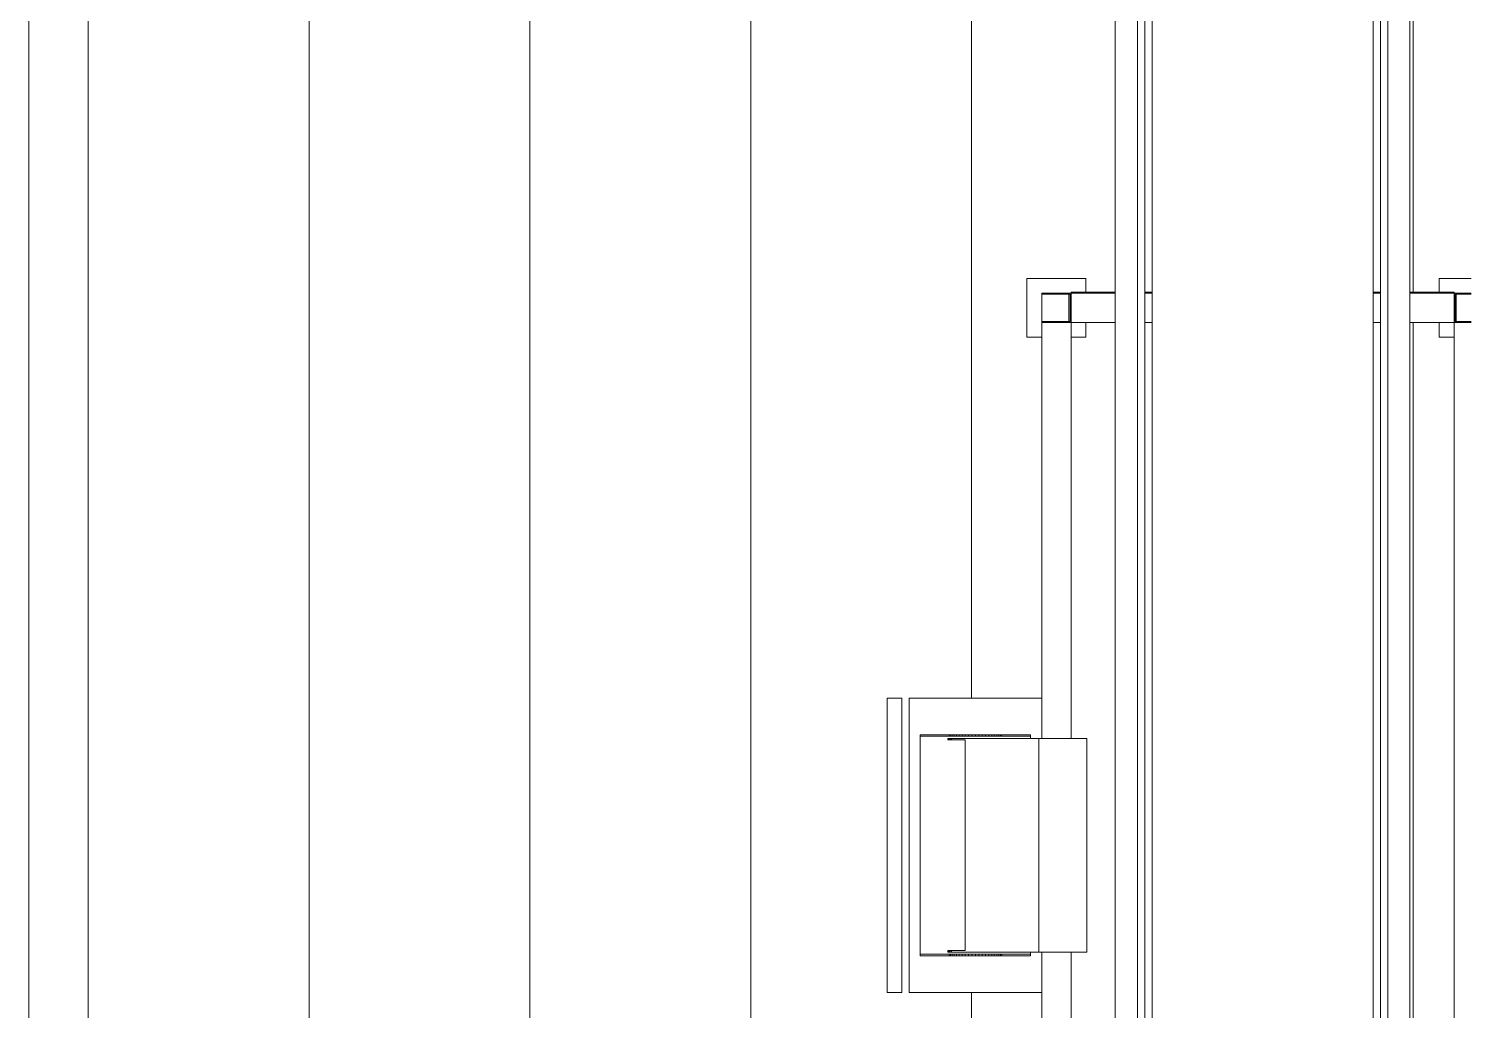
# Model space of a CAD drawing. Header units: centimetres. Extents: x -13617 to -9515, y -261 to 6553.
# Drawn here: x -11171.5 to -10975.5, y 2988.8 to 3122.1 of the extents above; entities that cross this region are included whole.
import ezdxf

# ---------------------------------------------------------------- set-up
doc = ezdxf.new("R2010")
doc.units = ezdxf.units.CM
doc.linetypes.add('Hidden', pattern=[0.714375, 0.47625, -0.238125])
for name, color, linetype, lineweight in [('A-CLNG-PATT', 7, 'Continuous', 9), ('A-DETL-HDLN', 7, 'Hidden', 9), ('I-WALL', 7, 'Continuous', 9)]:
    doc.layers.add(name, color=color, linetype=linetype, lineweight=lineweight)
doc.layers.add('G-IMPT', color=7, linetype='Continuous', lineweight=9, true_color=0x4c2600)

# ---------------------------------------------------------------- blocks, each defined once
blk = doc.blocks.new('PQ_RVR_ARQ-01_ZZ_ZZ_MO_T_A_rvt-1-Planta patio maniobras')
at = {"layer": 'A-CLNG-PATT', "lineweight": 18, "true_color": 0xd4d4d4}
h = blk.add_hatch(dxfattribs=at)
h.set_pattern_fill('FP_3', color=254, style=0, pattern_type=2)
h.set_pattern_definition([(90, (-11553.432, 3523.523), (-30, 2e-15), [])])
h.paths.add_polyline_path([(-11171.49, 2368.52), (-11022.9, 2369.06), (-11022.9, 2618.22), (-11028.91, 2618.22), (-11028.91, 2620.14), (-11044.09, 2620.14), (-11044.09, 2679.44), (-11044.21, 2679.44), (-11044.21, 2674.44), (-11044.41, 2674.44), (-11044.41, 2674.24), (-11048.02, 2674.24), (-11048.02, 2674.44), (-11048.22, 2674.44), (-11048.26, 2677.44), (-11054.22, 2677.44), (-11054.22, 2685.44), (-11048.22, 2685.44), (-11048.22, 2843.52), (-11054.22, 2843.52), (-11054.22, 2851.52), (-11048.22, 2851.52), (-11048.22, 2851.86), (-11166.49, 2851.86), (-11166.49, 2854.4), (-11158.11, 2854.4), (-11158.11, 2879.32), (-11166.49, 2879.32), (-11166.49, 2881.86), (-10975.53, 2881.86), (-10975.53, 2934.13), (-10979.86, 2934.13), (-10979.86, 2935.99), (-10983.86, 2935.99), (-10983.86, 2883.61), (-10987.86, 2883.61), (-10987.86, 2935.99), (-10988.86, 2935.99), (-10988.86, 2883.01), (-11018.88, 2883.07), (-11018.88, 2935.99), (-11019.88, 2935.99), (-11019.88, 2883.61), (-11023.88, 2883.61), (-11023.88, 2935.99), (-11027.88, 2935.99), (-11027.88, 2934.13), (-11035.89, 2934.13), (-11035.89, 2942.13), (-11033.88, 2942.13), (-11033.88, 2991.16), (-11051.89, 2991.16), (-11051.89, 3031.17), (-11033.88, 3031.17), (-11033.88, 3080.2), (-11035.89, 3080.2), (-11035.89, 3088.2), (-11027.88, 3088.2), (-11027.88, 3086.34), (-11023.88, 3086.34), (-11023.88, 3138.72), (-11019.88, 3138.72), (-11019.88, 3086.34), (-11018.88, 3086.34), (-11018.88, 3139.32), (-10988.86, 3139.26), (-10988.86, 3086.34), (-10987.86, 3086.34), (-10987.86, 3138.72), (-10983.86, 3138.72), (-10983.86, 3086.34), (-10979.86, 3086.34), (-10979.86, 3088.2), (-10975.53, 3088.2), (-10975.53, 3728.02), (-10979.33, 3728.02), (-10979.33, 3805.3), (-10975.53, 3805.3), (-10975.53, 4597.73), (-10976.98, 4599.85), (-10978.69, 4604.35), (-10979.28, 4609.14), (-10978.69, 4613.93), (-10976.98, 4618.43), (-10975.53, 4620.55), (-10975.53, 4830.32), (-11171.49, 4829.58), (-11171.49, 2565.92), (-11037.55, 2565.92), (-11037.55, 2515.9), (-11171.49, 2515.9), (-11171.49, 2399.56)])
h.paths.add_polyline_path([(-11018.9, 2369.07), (-11017.9, 2369.08), (-11017.9, 2620.14), (-11018.9, 2620.14), (-11018.9, 2423.81)])
h.paths.add_polyline_path([(-10987.89, 2369.19), (-10986.89, 2369.19), (-10986.89, 2620.14), (-10987.89, 2620.14), (-10987.89, 2423.81)])
h.paths.add_polyline_path([(-10982.89, 2369.21), (-10975.53, 2369.23), (-10975.53, 2620.14), (-10976.88, 2620.14), (-10976.88, 2618.22), (-10982.89, 2618.22), (-10982.89, 2423.81)])
h.paths.add_polyline_path([(-11044.21, 2683.44), (-11044.09, 2683.44), (-11044.09, 2845.52), (-11044.21, 2845.52), (-11044.21, 2699.86)])
h.paths.add_polyline_path([(-11044.21, 2849.52), (-11044.09, 2849.52), (-11044.09, 2851.86), (-11044.21, 2851.86)])
h.paths.add_polyline_path([(-11132.71, 2854.4), (-11112.39, 2854.4), (-11112.39, 2879.32), (-11132.71, 2879.32)])
h.paths.add_polyline_path([(-11135.25, 2854.4), (-11135.25, 2879.32), (-11155.57, 2879.32), (-11155.57, 2854.4)])
h.paths.add_polyline_path([(-11044.09, 2854.4), (-11044.09, 2861.45), (-11043.81, 2861.87), (-11043.81, 2879.32), (-11064.13, 2879.32), (-11064.13, 2854.4), (-11048.22, 2854.4), (-11048.2, 2854.52), (-11048.02, 2854.52), (-11048.02, 2854.72), (-11044.41, 2854.72), (-11044.41, 2854.52), (-11044.21, 2854.52), (-11044.21, 2854.4)])
h.paths.add_polyline_path([(-11109.85, 2854.4), (-11089.53, 2854.4), (-11089.53, 2879.32), (-11109.85, 2879.32), (-11109.85, 2854.52)])
h.paths.add_polyline_path([(-11066.67, 2854.4), (-11066.67, 2879.32), (-11086.99, 2879.32), (-11086.99, 2854.4)])
h.paths.add_polyline_path([(-11041.27, 2865.75), (-11032.38, 2879.32), (-11041.27, 2879.32), (-11041.27, 2866.69)])
h.paths.add_polyline_path([(-10988.86, 2940.13), (-10987.86, 2940.13), (-10987.86, 3082.2), (-10988.86, 3082.2), (-10988.86, 2950.1)])
h.paths.add_polyline_path([(-10979.86, 2940.13), (-10979.86, 2942.13), (-10977.86, 2942.13), (-10977.86, 3080.2), (-10979.86, 3080.2), (-10979.86, 3082.2), (-10983.86, 3082.2), (-10983.86, 2940.13)])
h.paths.add_polyline_path([(-11019.88, 2940.13), (-11018.88, 2940.13), (-11018.88, 3082.2), (-11019.88, 3082.2), (-11019.88, 2950.1)])
h.paths.add_polyline_path([(-11023.88, 2940.13), (-11023.88, 3082.2), (-11027.88, 3082.12), (-11027.88, 3080.2), (-11029.88, 3080.2), (-11029.88, 3025.67), (-11027.76, 3025.67), (-11027.76, 2996.66), (-11029.88, 2996.66), (-11029.81, 2942.13), (-11027.88, 2942.13), (-11027.88, 2940.13)])
h.paths.add_polyline_path([(-11054.89, 2991.16), (-11054.89, 3031.17), (-11052.89, 3031.17), (-11052.89, 2991.16)])
h.paths.add_polyline_path([(-11074.22, 3129.45), (-11078.9, 3130.6), (-11083.17, 3132.84), (-11086.78, 3136.04), (-11089.52, 3140.01), (-11091.23, 3144.51), (-11091.81, 3149.3), (-11091.23, 3154.09), (-11089.52, 3158.59), (-11086.78, 3162.56), (-11083.17, 3165.76), (-11078.9, 3168), (-11074.22, 3169.15), (-11069.4, 3169.15), (-11064.72, 3168), (-11060.45, 3165.76), (-11056.84, 3162.56), (-11054.1, 3158.59), (-11052.39, 3154.09), (-11051.81, 3149.3), (-11052.39, 3144.51), (-11054.1, 3140.01), (-11056.84, 3136.04), (-11060.45, 3132.84), (-11064.72, 3130.6), (-11069.4, 3129.45), (-11073.35, 3129.45)])
h.paths.add_polyline_path([(-10989.99, 3141.05), (-11020, 3141.12), (-11020, 3151.33), (-11021, 3151.33), (-11021, 3146.5), (-11022, 3146.5), (-11022, 3146.68), (-11024.8, 3146.68), (-11024.8, 3146.86), (-11025, 3146.86), (-11025, 3149.55), (-11031.01, 3149.55), (-11031.01, 3156.7), (-11025, 3156.7), (-11025, 3410.27), (-11031.01, 3410.27), (-11031.01, 3417.42), (-11025, 3417.42), (-11025, 3617.66), (-11031.01, 3617.66), (-11031.01, 3624.81), (-11025, 3624.81), (-11025, 3825.05), (-11031.01, 3825.05), (-11031.01, 3832.2), (-11025, 3832.2), (-11025, 3834.89), (-11024.8, 3834.89), (-11024.8, 3835.07), (-11022, 3835.07), (-11022, 3835.96), (-11021, 3835.96), (-11020.95, 3830.42), (-11020, 3830.42), (-11020, 3840.73), (-10989.99, 3840.67), (-10989.88, 3837.69), (-10989.29, 3837.8), (-10988.14, 3837.7), (-10987.07, 3837.22), (-10986.23, 3836.43), (-10985.75, 3835.45), (-10985.67, 3835.07), (-10985.19, 3835.07), (-10985.19, 3834.89), (-10984.99, 3834.89), (-10984.88, 3832.2), (-10978.98, 3832.2), (-10978.98, 3825.05), (-10984.99, 3825.05), (-10984.88, 3624.81), (-10978.98, 3624.81), (-10978.98, 3617.66), (-10984.99, 3617.66), (-10984.99, 3417.42), (-10978.98, 3417.42), (-10978.98, 3410.27), (-10984.99, 3410.27), (-10984.99, 3156.7), (-10978.98, 3156.7), (-10978.98, 3149.55), (-10984.99, 3149.55), (-10984.99, 3146.86), (-10985.19, 3146.86), (-10985.19, 3146.68), (-10987.99, 3146.68), (-10987.99, 3146.5), (-10988.99, 3146.53), (-10988.99, 3151.33), (-10989.99, 3151.33), (-10989.99, 3141.12)])
h.paths.add_polyline_path([(-10988.99, 3154.91), (-10988.99, 3250.35), (-10989.39, 3249.72), (-10989.99, 3248.46), (-10989.99, 3154.91)])
h.paths.add_polyline_path([(-11021, 3154.91), (-11020, 3154.91), (-11020, 3412.19), (-11021, 3412.19), (-11021, 3166.98)])
h.paths.add_polyline_path([(-10989.99, 3258.25), (-10988.99, 3258.75), (-10988.99, 3412.19), (-10989.99, 3412.19), (-10989.99, 3258.25)])
h.paths.add_polyline_path([(-11020, 3415.5), (-11020, 3619.58), (-11021, 3619.58), (-11020.95, 3415.5)])
h.paths.add_polyline_path([(-10988.99, 3415.5), (-10989.02, 3521.21), (-10989.39, 3520.64), (-10989.99, 3519.38), (-10989.99, 3415.5)])
h.paths.add_polyline_path([(-10989.99, 3529.17), (-10988.99, 3529.67), (-10988.99, 3619.58), (-10989.99, 3619.58), (-10989.99, 3529.17)])
h.paths.add_polyline_path([(-11021, 3622.89), (-11020, 3622.89), (-11020, 3816.72), (-11021, 3815.93), (-11021, 3623.02)])
h.paths.add_polyline_path([(-10989.99, 3622.89), (-10988.99, 3622.89), (-10988.99, 3826.84), (-10989.99, 3826.84), (-10989.99, 3623.02)])
h.paths.add_polyline_path([(-11069.83, 3781.95), (-11074.65, 3781.95), (-11079.34, 3783.11), (-11083.6, 3785.35), (-11087.21, 3788.54), (-11089.95, 3792.51), (-11091.66, 3797.02), (-11092.24, 3801.81), (-11091.66, 3806.59), (-11089.95, 3811.1), (-11087.21, 3815.07), (-11083.6, 3818.27), (-11079.34, 3820.51), (-11074.65, 3821.66), (-11069.83, 3821.66), (-11065.15, 3820.51), (-11060.88, 3818.27), (-11057.27, 3815.07), (-11054.53, 3811.1), (-11052.82, 3806.59), (-11052.24, 3801.81), (-11052.82, 3797.02), (-11054.53, 3792.51), (-11057.27, 3788.54), (-11060.88, 3785.35), (-11065.15, 3783.11), (-11066.37, 3782.81)])
h.paths.add_polyline_path([(-11021, 3816.89), (-11020, 3817.69), (-11020, 3826.84), (-11021, 3826.84), (-11021, 3817.62)])
h.paths.add_polyline_path([(-10988.99, 3830.42), (-10988.99, 3832.37), (-10989.99, 3832.31), (-10989.99, 3830.42)])
at = {"layer": 'I-WALL', "color": 253, "true_color": 0xaaaaaa}
blk.add_line((-11171.49, 4856.74), (-11171.49, 2584.66), dxfattribs=at)
blk = doc.blocks.new('EQ-01-009 - EQ-01-009_dwg_Agrupar_339-1518693-Planta patio maniobras')
at = {"layer": 'A-DETL-HDLN'}
for p, q in [((19, 197.1), (19, 205.1)), ((19, 205.1), (27, 205.1)), ((27, 205.1), (27, 203.24)), ((75, 203.24), (75, 205.1)), ((75, 205.1), (79.33, 205.1)), ((25, 203.1), (21, 203.1)), ((21, 203.1), (21, 199.1)), ((21.01, 199.25), (21.01, 202.95)), ((21.01, 202.95), (24.71, 202.95)), ((24.85, 202.95), (24.71, 202.95)), ((24.71, 202.95), (24.71, 199.25)), ((24.85, 199.25), (24.85, 202.95)), ((24.85, 199.25), (24.85, 202.95)), ((25, 203.1), (25, 203.24)), ((25, 203.1), (25, 203.24)), ((31, 203.24), (25, 203.24)), ((25, 203.1), (31, 203.1)), ((25, 203.1), (25, 199.1)), ((36, 203.24), (35, 203.24)), ((35, 203.1), (36, 203.1)), ((67, 203.24), (66, 203.24)), ((66, 203.1), (67, 203.1)), ((77, 203.24), (71, 203.24)), ((71, 203.1), (77, 203.1)), ((77, 203.1), (77, 203.24)), ((77, 203.1), (77, 203.24)), ((79.33, 203.1), (77, 203.1)), ((77, 203.1), (77, 199.1)), ((77.15, 202.95), (77.15, 199.25)), ((77.15, 202.95), (77.29, 202.95)), ((77.15, 202.95), (77.15, 199.25)), ((77.29, 202.95), (79.33, 202.95)), ((77.29, 202.95), (77.29, 199.25)), ((21, 199.1), (21, 148.1)), ((25, 199.1), (21, 199.1)), ((21.01, 199.25), (24.71, 199.25)), ((24.85, 199.25), (24.71, 199.25)), ((25, 199.1), (25, 142.6)), ((31, 199.1), (25, 199.1)), ((27, 199.1), (27, 197.1)), ((36, 199.1), (35, 199.1)), ((67, 199.1), (66, 199.1)), ((77, 199.1), (71, 199.1)), ((75, 197.1), (75, 199.1)), ((77, 57.1), (77, 199.1)), ((77, 199.1), (79.33, 199.1)), ((77.15, 199.25), (77.29, 199.25)), ((79.33, 199.25), (77.29, 199.25)), ((19, 197.1), (21, 197.1)), ((25, 197.1), (27, 197.1)), ((75, 197.1), (77, 197.1)), ((25, 113.6), (25, 57.1)), ((21, 108.1), (21, 57.1))]:
    blk.add_line(p, q, dxfattribs=at)
at = {"layer": 'G-IMPT', "color": 251, "true_color": 0x666666}
for p, q in [((19, 197.1), (19, 205.1)), ((19, 205.1), (27, 205.1)), ((27, 205.1), (19, 205.1)), ((19, 197.1), (19, 205.1)), ((19, 197.1), (19, 205.1)), ((27, 205.1), (27, 203.24)), ((27, 205.1), (27, 203.24)), ((75, 203.24), (75, 205.1)), ((75, 205.1), (79.33, 205.1)), ((75, 205.1), (79.33, 205.1)), ((79.33, 205.1), (75, 205.1)), ((75, 203.24), (75, 205.1)), ((75, 203.24), (75, 205.1)), ((25, 203.1), (21, 203.1)), ((21, 203.1), (21, 199.1)), ((21, 203.1), (21, 199.1)), ((21.01, 199.25), (21.01, 202.95)), ((21.01, 202.95), (24.71, 202.95)), ((21.01, 199.25), (21.01, 202.95)), ((24.71, 202.95), (21.01, 202.95)), ((24.85, 202.95), (24.71, 202.95)), ((24.71, 202.95), (24.71, 199.25)), ((24.85, 202.95), (24.71, 202.95)), ((24.71, 202.95), (24.71, 199.25)), ((24.85, 202.95), (24.71, 202.95)), ((24.85, 199.25), (24.85, 202.95)), ((24.85, 199.25), (24.85, 202.95)), ((24.85, 199.25), (24.85, 202.95)), ((24.85, 202.95), (24.85, 199.25)), ((25, 203.1), (25, 203.24)), ((25, 203.1), (25, 203.24)), ((31, 203.24), (25, 203.24)), ((31, 203.24), (25, 203.24)), ((25, 203.1), (25, 203.24)), ((25, 203.1), (31, 203.1)), ((25, 203.1), (25, 199.1)), ((36, 203.24), (35, 203.24)), ((35, 203.24), (36, 203.24)), ((36, 203.24), (35, 203.24)), ((35, 203.1), (36, 203.1)), ((35, 203.1), (36, 203.1)), ((35, 203.1), (36, 203.1)), ((67, 203.24), (66, 203.24)), ((66, 203.24), (67, 203.24)), ((67, 203.24), (66, 203.24)), ((66, 203.1), (67, 203.1)), ((66, 203.1), (67, 203.1)), ((66, 203.1), (67, 203.1)), ((77, 203.24), (71, 203.24)), ((71, 203.1), (77, 203.1)), ((77, 203.1), (77, 203.24)), ((77, 203.1), (77, 203.24)), ((77, 203.24), (77, 203.1)), ((77, 203.24), (77, 203.1)), ((79.33, 203.1), (77, 203.1)), ((77, 203.1), (77, 199.1)), ((77.15, 202.95), (77.15, 199.25)), ((77.15, 202.95), (77.29, 202.95)), ((77.15, 202.95), (77.15, 199.25)), ((77.15, 202.95), (77.15, 199.25)), ((77.29, 202.95), (77.15, 202.95)), ((77.29, 202.95), (79.33, 202.95)), ((77.29, 202.95), (77.29, 199.25)), ((77.29, 202.95), (79.33, 202.95)), ((21, 199.1), (21, 148.1)), ((25, 199.1), (21, 199.1)), ((21, 199.1), (21, 148.1)), ((21, 148.1), (21, 199.1)), ((21.01, 199.25), (24.71, 199.25)), ((21.01, 199.25), (24.71, 199.25)), ((24.85, 199.25), (24.71, 199.25)), ((25, 199.1), (25, 142.6)), ((31, 199.1), (25, 199.1)), ((25, 142.6), (25, 199.1)), ((25, 199.1), (25, 142.6)), ((27, 199.1), (27, 197.1)), ((27, 199.1), (27, 197.1)), ((36, 199.1), (35, 199.1)), ((36, 199.1), (35, 199.1)), ((36, 199.1), (35, 199.1)), ((67, 199.1), (66, 199.1)), ((67, 199.1), (66, 199.1)), ((67, 199.1), (66, 199.1)), ((77, 199.1), (71, 199.1)), ((75, 197.1), (75, 199.1)), ((75, 197.1), (75, 199.1)), ((75, 197.1), (75, 199.1)), ((77, 57.1), (77, 199.1)), ((77, 199.1), (79.33, 199.1)), ((77, 199.1), (77, 57.1)), ((77, 199.1), (77, 57.1)), ((77.15, 199.25), (77.29, 199.25)), ((77.29, 199.25), (77.15, 199.25)), ((79.33, 199.25), (77.29, 199.25)), ((79.33, 199.25), (77.29, 199.25)), ((19, 197.1), (21, 197.1)), ((25, 197.1), (27, 197.1)), ((25, 197.1), (27, 197.1)), ((75, 197.1), (77, 197.1)), ((25, 113.6), (25, 57.1)), ((25, 57.1), (25, 113.6)), ((25, 113.6), (25, 57.1)), ((21, 108.1), (21, 57.1)), ((21, 108.1), (21, 57.1)), ((21, 57.1), (21, 108.1))]:
    blk.add_line(p, q, dxfattribs=at)
at = {"layer": 'G-IMPT', "color": 251, "true_color": 0x666666, "flags": 128}
for points in [[(19, 205.1), (27, 205.1), (27, 203.24)], [(21, 203.1), (25, 203.1), (31, 203.1)], [(24.71, 199.25), (24.85, 199.25), (24.85, 202.95)], [(24.71, 199.25), (24.85, 199.25), (24.85, 202.95)], [(25, 203.1), (25, 203.24), (31, 203.24)], [(31, 199.1), (25, 199.1), (25, 203.1), (31, 203.1)], [(71, 203.1), (77, 203.1), (77, 199.1), (77, 203.1), (79.33, 203.1)], [(71, 203.1), (77, 203.1), (79.33, 203.1)], [(77.15, 199.25), (77.15, 202.95), (77.29, 202.95)], [(77.29, 199.25), (77.15, 199.25), (77.15, 202.95), (77.15, 199.25)], [(79.33, 202.95), (77.29, 202.95), (77.29, 199.25)], [(79.33, 199.25), (77.29, 199.25), (77.29, 202.95)], [(31, 199.1), (25, 199.1), (21, 199.1)], [(27, 199.1), (27, 197.1), (25, 197.1)], [(79.33, 199.1), (77, 199.1), (71, 199.1)], [(79.33, 199.1), (77, 199.1), (71, 199.1)]]:
    blk.add_lwpolyline(points, dxfattribs=at)
for points in [[(25, 203.1), (21, 203.1), (21, 199.1), (25, 199.1)], [(24.71, 202.95), (24.71, 199.25), (21.01, 199.25), (21.01, 202.95)], [(71, 203.24), (77, 203.24)], [(21, 197.1), (19, 197.1)], [(77, 197.1), (75, 197.1)]]:
    blk.add_lwpolyline(points, close=True, dxfattribs=at)
blk = doc.blocks.new('EQ-01-009 - EQ-01-009_dwg_Agrupar_340-1518694-Planta patio maniobras')
at = {"layer": 'A-DETL-HDLN'}
for p, q in [((31, 255.6), (31, 0.6)), ((71, 255.6), (71, 0.6))]:
    blk.add_line(p, q, dxfattribs=at)
at = {"layer": 'G-IMPT', "color": 253, "true_color": 0x999999}
for p, q in [((31, 255.6), (31, 0.6)), ((31, 255.6), (31, 0.6)), ((71, 255.6), (71, 0.6)), ((71, 255.6), (71, 0.6))]:
    blk.add_line(p, q, dxfattribs=at)
at = {"layer": 'G-IMPT', "color": 253, "true_color": 0x999999, "flags": 128}
for points in [[(35, 255.6), (31, 255.6), (31, 0.6), (35, 0.6), (35, 6.1)], [(67, 250.1), (67, 255.6), (71, 255.6), (71, 0.6), (67, 0.6)]]:
    blk.add_lwpolyline(points, dxfattribs=at)
blk = doc.blocks.new('EQ-01-009 - EQ-01-009_dwg_Agrupar_343-1518695-Planta patio maniobras')
at = {"layer": 'A-DETL-HDLN'}
for p, q in [((34, 6.1), (34, 250.1)), ((35, 6.1), (35, 250.1)), ((36, 6.1), (36, 250.1)), ((66, 250.1), (66, 6.1)), ((67, 250.1), (67, 6.1)), ((68, 250.1), (68, 6.1))]:
    blk.add_line(p, q, dxfattribs=at)
at = {"layer": 'G-IMPT', "color": 254, "true_color": 0xcccccc}
for p, q in [((34, 6.1), (34, 250.1)), ((35, 6.1), (35, 250.1)), ((36, 6.1), (36, 250.1)), ((66, 250.1), (66, 6.1)), ((67, 250.1), (67, 6.1)), ((68, 250.1), (68, 6.1))]:
    blk.add_line(p, q, dxfattribs=at)
at = {"layer": 'G-IMPT', "color": 251, "true_color": 0x666666}
for p, q in [((34, 250.1), (34, 6.1)), ((68, 6.1), (68, 250.1))]:
    blk.add_line(p, q, dxfattribs=at)
at = {"layer": 'G-IMPT', "color": 251, "true_color": 0x666666, "flags": 128}
for points in [[(66, 250.1), (66, 6.1), (36, 6.1), (36, 250.1), (36, 250.9), (66, 250.9), (66, 250.1), (66, 6.1), (66, 5.3)], [(36, 250.9), (36, 250.1), (36, 6.1), (36, 5.3)], [(35, 250.1), (35, 6.1), (34, 6.1)], [(68, 250.1), (67, 250.1), (67, 6.1)]]:
    blk.add_lwpolyline(points, dxfattribs=at)
for points in [[(35, 6.1), (34, 6.1), (34, 250.1), (35, 250.1)], [(67, 250.1), (67, 6.1), (68, 6.1), (68, 250.1)]]:
    blk.add_lwpolyline(points, close=True, dxfattribs=at)
blk = doc.blocks.new('EQ-01-009 - EQ-01-009_dwg_Agrupar_341-1518696-Planta patio maniobras')
at = {"layer": 'A-DETL-HDLN'}
for p, q in [((2, 148.1), (0, 148.1)), ((0, 148.1), (0, 108.1)), ((2, 148.1), (2, 108.1)), ((21, 148.1), (3, 148.1)), ((3, 108.1), (3, 148.1)), ((21, 148.1), (21, 142.6)), ((21, 113.6), (21, 108.1)), ((2, 108.1), (0, 108.1)), ((21, 108.1), (3, 108.1))]:
    blk.add_line(p, q, dxfattribs=at)
at = {"layer": 'G-IMPT', "color": 251, "true_color": 0x666666}
for p, q in [((2, 148.1), (0, 148.1)), ((0, 148.1), (0, 108.1)), ((2, 148.1), (0, 148.1)), ((0, 148.1), (0, 108.1)), ((2, 148.1), (2, 108.1)), ((21, 148.1), (3, 148.1)), ((3, 108.1), (3, 148.1)), ((3, 148.1), (3, 108.1)), ((21, 148.1), (21, 142.6)), ((21, 148.1), (21, 142.6)), ((21, 148.1), (21, 142.6)), ((21, 113.6), (21, 108.1)), ((21, 113.6), (21, 108.1)), ((2, 108.1), (0, 108.1)), ((2, 108.1), (0, 108.1)), ((21, 108.1), (3, 108.1))]:
    blk.add_line(p, q, dxfattribs=at)
at = {"layer": 'G-IMPT', "color": 251, "true_color": 0x666666, "flags": 128}
for points in [[(2, 108.1), (2, 148.1), (0, 148.1), (0, 108.1), (2, 108.1), (2, 148.1)], [(3, 148.1), (21, 148.1), (3, 148.1), (3, 108.1), (21, 108.1)], [(21, 113.6), (21, 108.1), (3, 108.1)]]:
    blk.add_lwpolyline(points, dxfattribs=at)
blk = doc.blocks.new('EQ-01-009 - EQ-01-009_dwg_Agrupar_344-1518697-Planta patio maniobras')
at = {"layer": 'A-DETL-HDLN'}
for p, q in [((4.5, 143.1), (4.5, 142.9)), ((4.5, 143.1), (8.43, 143.1)), ((8.43, 143.1), (8.6, 143.1)), ((8.83, 143.1), (8.43, 143.1)), ((8.43, 142.9), (8.43, 143.1)), ((8.6, 143.1), (8.83, 143.1)), ((8.6, 143.1), (8.6, 142.9)), ((8.83, 143.1), (9.11, 143.1)), ((8.83, 142.9), (8.83, 143.1)), ((9.11, 143.1), (9.43, 143.1)), ((9.11, 143.1), (9.11, 142.9)), ((9.43, 143.1), (9.79, 143.1)), ((9.43, 142.9), (9.43, 143.1)), ((10.19, 143.1), (9.79, 143.1)), ((9.79, 142.9), (9.79, 143.1)), ((10.19, 143.1), (10.62, 143.1)), ((10.19, 143.1), (10.19, 142.9)), ((11.07, 143.1), (10.62, 143.1)), ((10.62, 142.9), (10.62, 143.1)), ((11.07, 143.1), (11.53, 143.1)), ((11.07, 143.1), (11.07, 142.9)), ((12, 143.1), (11.53, 143.1)), ((11.53, 142.9), (11.53, 143.1)), ((12, 143.1), (12.47, 143.1)), ((12, 143.1), (12, 142.9)), ((12.47, 143.1), (12.93, 143.1)), ((12.47, 143.1), (12.47, 142.9)), ((12.93, 143.1), (13.38, 143.1)), ((12.93, 142.9), (12.93, 143.1)), ((13.38, 143.1), (13.81, 143.1)), ((13.38, 143.1), (13.38, 142.9)), ((13.81, 143.1), (14.21, 143.1)), ((13.81, 142.9), (13.81, 143.1)), ((14.21, 143.1), (14.57, 143.1)), ((14.21, 143.1), (14.21, 142.9)), ((14.57, 143.1), (14.89, 143.1)), ((14.57, 142.9), (14.57, 143.1)), ((14.89, 143.1), (15.17, 143.1)), ((14.89, 143.1), (14.89, 142.9)), ((15.17, 143.1), (15.4, 143.1)), ((15.57, 143.1), (15.17, 143.1)), ((15.17, 142.9), (15.17, 143.1)), ((15.57, 143.1), (15.4, 143.1)), ((15.4, 142.9), (15.4, 143.1)), ((15.57, 143.1), (19.5, 143.1)), ((15.57, 143.1), (15.57, 142.9)), ((19.5, 142.9), (19.5, 143.1)), ((4.5, 113.3), (4.5, 142.9)), ((8.43, 142.9), (4.5, 142.9)), ((8.43, 142.9), (8.6, 142.9)), ((8.43, 142.9), (8.83, 142.9)), ((8.83, 142.9), (8.6, 142.9)), ((8.83, 142.9), (9.11, 142.9)), ((9.43, 142.9), (9.11, 142.9)), ((9.43, 142.9), (9.79, 142.9)), ((9.79, 142.9), (10.19, 142.9)), ((10.19, 142.9), (10.62, 142.9)), ((10.62, 142.9), (11.07, 142.9)), ((11.07, 142.9), (11.53, 142.9)), ((11.53, 142.9), (12, 142.9)), ((12, 142.9), (12.47, 142.9)), ((12.93, 142.9), (12.47, 142.9)), ((12.93, 142.9), (13.38, 142.9)), ((13.81, 142.9), (13.38, 142.9)), ((13.81, 142.9), (14.21, 142.9)), ((14.57, 142.9), (14.21, 142.9)), ((14.57, 142.9), (14.89, 142.9)), ((15.17, 142.9), (14.89, 142.9)), ((15.17, 142.9), (15.57, 142.9)), ((15.17, 142.9), (15.4, 142.9)), ((15.4, 142.9), (15.57, 142.9)), ((15.57, 142.9), (19.5, 142.9)), ((19.5, 142.6), (19.5, 142.9)), ((4.5, 113.3), (4.5, 113.1)), ((4.5, 113.3), (8.43, 113.3)), ((8.43, 113.1), (4.5, 113.1)), ((8.43, 113.3), (8.83, 113.3)), ((8.43, 113.3), (8.6, 113.3)), ((8.43, 113.1), (8.43, 113.3)), ((8.43, 113.1), (8.6, 113.1)), ((8.83, 113.1), (8.43, 113.1)), ((8.83, 113.3), (8.6, 113.3)), ((8.6, 113.1), (8.6, 113.3)), ((8.83, 113.1), (8.6, 113.1)), ((8.83, 113.3), (9.11, 113.3)), ((8.83, 113.3), (8.83, 113.1)), ((9.11, 113.1), (8.83, 113.1)), ((9.43, 113.3), (9.11, 113.3)), ((9.11, 113.1), (9.11, 113.3)), ((9.43, 113.1), (9.11, 113.1)), ((9.79, 113.3), (9.43, 113.3)), ((9.43, 113.1), (9.43, 113.3)), ((9.43, 113.1), (9.79, 113.1)), ((10.19, 113.3), (9.79, 113.3)), ((9.79, 113.3), (9.79, 113.1)), ((10.19, 113.1), (9.79, 113.1)), ((10.19, 113.3), (10.62, 113.3)), ((10.19, 113.3), (10.19, 113.1)), ((10.62, 113.1), (10.19, 113.1)), ((11.07, 113.3), (10.62, 113.3)), ((10.62, 113.1), (10.62, 113.3)), ((11.07, 113.1), (10.62, 113.1)), ((11.53, 113.3), (11.07, 113.3)), ((11.07, 113.1), (11.07, 113.3)), ((11.07, 113.1), (11.53, 113.1)), ((12, 113.3), (11.53, 113.3)), ((11.53, 113.3), (11.53, 113.1)), ((12, 113.1), (11.53, 113.1)), ((12, 113.3), (12.47, 113.3)), ((12, 113.3), (12, 113.1)), ((12.47, 113.1), (12, 113.1)), ((12.93, 113.3), (12.47, 113.3)), ((12.47, 113.1), (12.47, 113.3)), ((12.93, 113.1), (12.47, 113.1)), ((12.93, 113.3), (13.38, 113.3)), ((12.93, 113.3), (12.93, 113.1)), ((13.38, 113.1), (12.93, 113.1)), ((13.81, 113.3), (13.38, 113.3)), ((13.38, 113.1), (13.38, 113.3)), ((13.81, 113.1), (13.38, 113.1)), ((13.81, 113.3), (14.21, 113.3)), ((13.81, 113.3), (13.81, 113.1)), ((14.21, 113.1), (13.81, 113.1)), ((14.57, 113.3), (14.21, 113.3)), ((14.21, 113.1), (14.21, 113.3)), ((14.57, 113.1), (14.21, 113.1)), ((14.57, 113.3), (14.89, 113.3)), ((14.57, 113.3), (14.57, 113.1)), ((14.89, 113.1), (14.57, 113.1)), ((15.17, 113.3), (14.89, 113.3)), ((14.89, 113.1), (14.89, 113.3)), ((15.17, 113.1), (14.89, 113.1)), ((15.17, 113.3), (15.57, 113.3)), ((15.17, 113.3), (15.4, 113.3)), ((15.17, 113.3), (15.17, 113.1)), ((15.4, 113.1), (15.17, 113.1)), ((15.57, 113.1), (15.17, 113.1)), ((15.4, 113.3), (15.57, 113.3)), ((15.4, 113.1), (15.4, 113.3)), ((15.4, 113.1), (15.57, 113.1)), ((15.57, 113.3), (19.5, 113.3)), ((15.57, 113.1), (15.57, 113.3)), ((15.57, 113.1), (19.5, 113.1)), ((19.5, 113.3), (19.5, 113.6)), ((19.5, 113.3), (19.5, 113.1))]:
    blk.add_line(p, q, dxfattribs=at)
at = {"layer": 'G-IMPT', "color": 251, "true_color": 0x666666}
for p, q in [((4.5, 143.1), (4.5, 142.9)), ((4.5, 143.1), (8.43, 143.1)), ((8.43, 143.1), (8.6, 143.1)), ((8.83, 143.1), (8.43, 143.1)), ((8.43, 142.9), (8.43, 143.1)), ((8.43, 143.1), (8.83, 143.1)), ((8.83, 143.1), (8.43, 143.1)), ((8.6, 143.1), (8.83, 143.1)), ((8.6, 143.1), (8.6, 142.9)), ((8.83, 143.1), (9.11, 143.1)), ((8.83, 142.9), (8.83, 143.1)), ((9.11, 143.1), (9.43, 143.1)), ((9.11, 143.1), (9.11, 142.9)), ((9.11, 143.1), (9.43, 143.1)), ((9.43, 143.1), (9.79, 143.1)), ((9.43, 142.9), (9.43, 143.1)), ((10.19, 143.1), (9.79, 143.1)), ((9.79, 142.9), (9.79, 143.1)), ((9.79, 142.9), (9.79, 143.1)), ((9.79, 143.1), (10.19, 143.1)), ((10.19, 143.1), (10.62, 143.1)), ((10.19, 143.1), (10.19, 142.9)), ((11.07, 143.1), (10.62, 143.1)), ((10.62, 142.9), (10.62, 143.1)), ((10.62, 142.9), (10.62, 143.1)), ((11.07, 143.1), (11.53, 143.1)), ((11.07, 143.1), (11.07, 142.9)), ((12, 143.1), (11.53, 143.1)), ((11.53, 142.9), (11.53, 143.1)), ((11.53, 143.1), (12, 143.1)), ((11.53, 143.1), (11.53, 142.9)), ((12, 143.1), (12.47, 143.1)), ((12, 143.1), (12, 142.9)), ((12, 143.1), (12.47, 143.1)), ((12.47, 143.1), (12.93, 143.1)), ((12.47, 143.1), (12.47, 142.9)), ((12.47, 143.1), (12.93, 143.1)), ((12.47, 142.9), (12.47, 143.1)), ((12.93, 143.1), (13.38, 143.1)), ((12.93, 142.9), (12.93, 143.1)), ((12.93, 143.1), (13.38, 143.1)), ((13.38, 143.1), (13.81, 143.1)), ((13.38, 143.1), (13.38, 142.9)), ((13.38, 143.1), (13.81, 143.1)), ((13.38, 143.1), (13.38, 142.9)), ((13.81, 143.1), (14.21, 143.1)), ((13.81, 142.9), (13.81, 143.1)), ((13.81, 143.1), (14.21, 143.1)), ((14.21, 143.1), (14.57, 143.1)), ((14.21, 143.1), (14.21, 142.9)), ((14.21, 143.1), (14.57, 143.1)), ((14.57, 143.1), (14.89, 143.1)), ((14.57, 142.9), (14.57, 143.1)), ((14.89, 143.1), (15.17, 143.1)), ((14.89, 143.1), (14.89, 142.9)), ((14.89, 143.1), (14.89, 142.9)), ((15.17, 143.1), (15.4, 143.1)), ((15.57, 143.1), (15.17, 143.1)), ((15.17, 142.9), (15.17, 143.1)), ((15.17, 143.1), (15.57, 143.1)), ((15.57, 143.1), (15.17, 143.1)), ((15.57, 143.1), (15.4, 143.1)), ((15.4, 142.9), (15.4, 143.1)), ((15.57, 143.1), (19.5, 143.1)), ((15.57, 143.1), (15.57, 142.9)), ((15.57, 143.1), (19.5, 143.1)), ((19.5, 142.9), (19.5, 143.1)), ((4.5, 113.3), (4.5, 142.9)), ((8.43, 142.9), (4.5, 142.9)), ((4.5, 113.3), (4.5, 142.9)), ((8.43, 142.9), (8.6, 142.9)), ((8.43, 142.9), (8.83, 142.9)), ((8.83, 142.9), (8.43, 142.9)), ((8.43, 142.9), (8.83, 142.9)), ((8.83, 142.9), (8.6, 142.9)), ((8.83, 142.9), (9.11, 142.9)), ((9.43, 142.9), (9.11, 142.9)), ((9.43, 142.9), (9.79, 142.9)), ((9.43, 142.9), (9.79, 142.9)), ((9.43, 142.9), (9.79, 142.9)), ((9.79, 142.9), (10.19, 142.9)), ((9.79, 142.9), (10.19, 142.9)), ((10.19, 142.9), (10.62, 142.9)), ((10.19, 142.9), (10.62, 142.9)), ((10.19, 142.9), (10.62, 142.9)), ((10.62, 142.9), (11.07, 142.9)), ((11.07, 142.9), (11.53, 142.9)), ((11.53, 142.9), (12, 142.9)), ((11.53, 142.9), (12, 142.9)), ((12, 142.9), (12.47, 142.9)), ((12, 142.9), (12.47, 142.9)), ((12.93, 142.9), (12.47, 142.9)), ((12.47, 142.9), (12.93, 142.9)), ((12.93, 142.9), (12.47, 142.9)), ((12.93, 142.9), (13.38, 142.9)), ((12.93, 142.9), (13.38, 142.9)), ((13.81, 142.9), (13.38, 142.9)), ((13.38, 142.9), (13.81, 142.9)), ((13.81, 142.9), (14.21, 142.9)), ((14.57, 142.9), (14.21, 142.9)), ((14.57, 142.9), (14.89, 142.9)), ((14.57, 142.9), (14.89, 142.9)), ((15.17, 142.9), (14.89, 142.9)), ((15.17, 142.9), (15.57, 142.9)), ((15.17, 142.9), (15.4, 142.9)), ((15.57, 142.9), (15.17, 142.9)), ((15.17, 142.9), (15.57, 142.9)), ((15.4, 142.9), (15.57, 142.9)), ((15.57, 142.9), (19.5, 142.9)), ((19.5, 142.6), (19.5, 142.9)), ((19.5, 142.9), (19.5, 142.6)), ((4.5, 113.3), (4.5, 113.1)), ((4.5, 113.3), (8.43, 113.3)), ((4.5, 113.3), (4.5, 113.1)), ((8.43, 113.1), (4.5, 113.1)), ((4.5, 113.1), (8.43, 113.1)), ((8.43, 113.3), (8.83, 113.3)), ((8.43, 113.3), (8.6, 113.3)), ((8.43, 113.1), (8.43, 113.3)), ((8.83, 113.3), (8.43, 113.3)), ((8.83, 113.3), (8.43, 113.3)), ((8.43, 113.1), (8.6, 113.1)), ((8.83, 113.1), (8.43, 113.1)), ((8.43, 113.1), (8.83, 113.1)), ((8.83, 113.1), (8.43, 113.1)), ((8.83, 113.3), (8.6, 113.3)), ((8.6, 113.1), (8.6, 113.3)), ((8.83, 113.1), (8.6, 113.1)), ((8.83, 113.3), (9.11, 113.3)), ((8.83, 113.3), (8.83, 113.1)), ((9.11, 113.1), (8.83, 113.1)), ((9.43, 113.3), (9.11, 113.3)), ((9.11, 113.1), (9.11, 113.3)), ((9.43, 113.1), (9.11, 113.1)), ((9.79, 113.3), (9.43, 113.3)), ((9.43, 113.1), (9.43, 113.3)), ((9.43, 113.3), (9.79, 113.3)), ((9.79, 113.3), (9.43, 113.3)), ((9.43, 113.1), (9.79, 113.1)), ((9.43, 113.1), (9.79, 113.1)), ((10.19, 113.3), (9.79, 113.3)), ((9.79, 113.3), (9.79, 113.1)), ((9.79, 113.3), (10.19, 113.3)), ((9.79, 113.1), (9.79, 113.3)), ((10.19, 113.1), (9.79, 113.1)), ((9.79, 113.1), (10.19, 113.1)), ((10.19, 113.3), (10.62, 113.3)), ((10.19, 113.3), (10.19, 113.1)), ((10.19, 113.3), (10.62, 113.3)), ((10.62, 113.3), (10.19, 113.3)), ((10.62, 113.1), (10.19, 113.1)), ((10.19, 113.1), (10.62, 113.1)), ((11.07, 113.3), (10.62, 113.3)), ((10.62, 113.1), (10.62, 113.3)), ((10.62, 113.1), (10.62, 113.3)), ((11.07, 113.1), (10.62, 113.1)), ((11.53, 113.3), (11.07, 113.3)), ((11.07, 113.1), (11.07, 113.3)), ((11.07, 113.1), (11.53, 113.1)), ((12, 113.3), (11.53, 113.3)), ((11.53, 113.3), (11.53, 113.1)), ((11.53, 113.3), (12, 113.3)), ((11.53, 113.1), (11.53, 113.3)), ((12, 113.1), (11.53, 113.1)), ((12, 113.1), (11.53, 113.1)), ((12, 113.3), (12.47, 113.3)), ((12, 113.3), (12, 113.1)), ((12, 113.3), (12.47, 113.3)), ((12.47, 113.1), (12, 113.1)), ((12.47, 113.1), (12, 113.1)), ((12.93, 113.3), (12.47, 113.3)), ((12.47, 113.1), (12.47, 113.3)), ((12.47, 113.3), (12.93, 113.3)), ((12.47, 113.3), (12.47, 113.1)), ((12.93, 113.1), (12.47, 113.1)), ((12.93, 113.3), (13.38, 113.3)), ((12.93, 113.3), (12.93, 113.1)), ((12.93, 113.3), (13.38, 113.3)), ((12.93, 113.1), (12.93, 113.3)), ((13.38, 113.1), (12.93, 113.1)), ((13.38, 113.1), (12.93, 113.1)), ((13.81, 113.3), (13.38, 113.3)), ((13.38, 113.1), (13.38, 113.3)), ((13.38, 113.3), (13.81, 113.3)), ((13.38, 113.1), (13.38, 113.3)), ((13.38, 113.3), (13.81, 113.3)), ((13.81, 113.1), (13.38, 113.1)), ((13.81, 113.1), (13.38, 113.1)), ((13.81, 113.3), (14.21, 113.3)), ((13.81, 113.3), (13.81, 113.1)), ((14.21, 113.1), (13.81, 113.1)), ((14.57, 113.3), (14.21, 113.3)), ((14.21, 113.1), (14.21, 113.3)), ((14.57, 113.1), (14.21, 113.1)), ((14.57, 113.3), (14.89, 113.3)), ((14.57, 113.3), (14.57, 113.1)), ((14.57, 113.3), (14.89, 113.3)), ((14.89, 113.1), (14.57, 113.1)), ((14.89, 113.1), (14.57, 113.1)), ((15.17, 113.3), (14.89, 113.3)), ((14.89, 113.1), (14.89, 113.3)), ((14.89, 113.1), (14.89, 113.3)), ((15.17, 113.1), (14.89, 113.1)), ((15.17, 113.3), (15.57, 113.3)), ((15.17, 113.3), (15.4, 113.3)), ((15.17, 113.3), (15.17, 113.1)), ((15.57, 113.3), (15.17, 113.3)), ((15.57, 113.3), (15.17, 113.3)), ((15.4, 113.1), (15.17, 113.1)), ((15.57, 113.1), (15.17, 113.1)), ((15.17, 113.1), (15.57, 113.1)), ((15.57, 113.1), (15.17, 113.1)), ((15.4, 113.3), (15.57, 113.3)), ((15.4, 113.1), (15.4, 113.3)), ((15.4, 113.1), (15.57, 113.1)), ((15.57, 113.3), (19.5, 113.3)), ((15.57, 113.1), (15.57, 113.3)), ((15.57, 113.1), (19.5, 113.1)), ((19.5, 113.3), (19.5, 113.6)), ((19.5, 113.6), (19.5, 113.3)), ((19.5, 113.3), (19.5, 113.1))]:
    blk.add_line(p, q, dxfattribs=at)
at = {"layer": 'G-IMPT', "color": 251, "true_color": 0x666666, "flags": 128}
for points in [[(8.43, 142.9), (4.5, 142.9), (4.5, 143.1), (8.43, 143.1), (8.43, 142.9), (4.5, 142.9), (4.5, 143.1), (8.43, 143.1)], [(9.43, 143.1), (9.43, 142.9)], [(9.79, 143.1), (9.43, 143.1)], [(10.19, 143.1), (10.19, 142.9)], [(10.62, 143.1), (10.19, 143.1)], [(14.89, 143.1), (15.17, 143.1), (15.17, 142.9), (15.17, 143.1)], [(4.5, 113.1), (8.43, 113.1), (8.43, 113.3), (4.5, 113.3)], [(12.47, 113.1), (12.93, 113.1)]]:
    blk.add_lwpolyline(points, close=True, dxfattribs=at)
for points in [[(8.43, 142.9), (8.6, 142.9), (8.6, 143.1), (8.43, 143.1)], [(8.43, 143.1), (8.6, 143.1), (8.83, 143.1), (8.83, 142.9), (8.83, 143.1), (8.6, 143.1), (8.6, 142.9), (8.83, 142.9), (9.11, 142.9), (9.11, 143.1), (8.83, 143.1), (9.11, 143.1)], [(9.43, 143.1), (9.11, 143.1), (9.11, 142.9), (9.43, 142.9)], [(10.19, 143.1), (9.79, 143.1), (9.79, 142.9), (10.19, 142.9)], [(10.62, 143.1), (11.07, 143.1), (11.07, 142.9), (11.07, 143.1), (10.62, 143.1), (10.62, 142.9), (11.07, 142.9), (11.53, 142.9), (11.53, 143.1), (11.07, 143.1), (11.53, 143.1)], [(12, 142.9), (12, 143.1), (11.53, 143.1)], [(11.53, 142.9), (12, 142.9), (12, 143.1)], [(12, 143.1), (12.47, 143.1), (12.47, 142.9), (12, 142.9)], [(12.47, 143.1), (12.93, 143.1), (12.93, 142.9), (12.93, 143.1)], [(12.93, 143.1), (13.38, 143.1), (13.38, 142.9), (12.93, 142.9)], [(13.81, 142.9), (13.81, 143.1), (13.38, 143.1)], [(13.38, 142.9), (13.81, 142.9), (13.81, 143.1)], [(13.81, 143.1), (14.21, 143.1), (14.21, 142.9), (13.81, 142.9)], [(14.57, 142.9), (14.21, 142.9), (14.21, 143.1), (14.57, 143.1)], [(14.57, 143.1), (14.89, 143.1), (14.89, 142.9), (14.57, 142.9)], [(14.57, 143.1), (14.57, 142.9), (14.57, 143.1), (14.89, 143.1)], [(14.89, 142.9), (15.17, 142.9), (15.4, 142.9), (15.4, 143.1), (15.17, 143.1), (15.4, 143.1)], [(15.4, 143.1), (15.57, 143.1), (15.57, 142.9), (15.57, 143.1), (15.4, 143.1), (15.4, 142.9), (15.57, 142.9), (19.5, 142.9), (19.5, 143.1), (15.57, 143.1)], [(19.5, 142.6), (19.5, 142.9), (19.5, 143.1)], [(4.5, 142.9), (4.5, 113.3), (8.43, 113.3), (8.43, 113.1)], [(8.83, 142.9), (8.6, 142.9), (8.43, 142.9)], [(8.83, 142.9), (9.11, 142.9), (9.43, 142.9)], [(10.62, 142.9), (11.07, 142.9), (11.53, 142.9)], [(13.81, 142.9), (14.21, 142.9), (14.57, 142.9)], [(14.89, 142.9), (15.17, 142.9), (15.4, 142.9), (15.57, 142.9), (19.5, 142.9)], [(8.43, 113.1), (8.6, 113.1), (8.6, 113.3), (8.43, 113.3)], [(8.43, 113.3), (8.6, 113.3), (8.83, 113.3), (9.11, 113.3), (9.43, 113.3)], [(8.43, 113.1), (8.6, 113.1), (8.83, 113.1), (8.83, 113.3), (8.83, 113.1), (9.11, 113.1), (9.11, 113.3), (8.83, 113.3), (8.6, 113.3), (8.6, 113.1), (8.83, 113.1), (9.11, 113.1), (9.43, 113.1)], [(9.43, 113.3), (9.11, 113.3), (9.11, 113.1), (9.43, 113.1)], [(9.43, 113.1), (9.43, 113.3), (9.43, 113.1), (9.79, 113.1)], [(10.19, 113.3), (9.79, 113.3), (9.79, 113.1), (10.19, 113.1)], [(10.19, 113.1), (10.19, 113.3), (10.19, 113.1), (10.62, 113.1)], [(10.62, 113.3), (11.07, 113.3), (11.53, 113.3)], [(11.53, 113.1), (11.07, 113.1), (10.62, 113.1), (10.62, 113.3), (11.07, 113.3), (11.07, 113.1), (11.53, 113.1), (11.53, 113.3), (11.07, 113.3), (11.07, 113.1), (10.62, 113.1)], [(11.53, 113.3), (12, 113.3), (12, 113.1)], [(12, 113.3), (12, 113.1), (11.53, 113.1)], [(12, 113.1), (12.47, 113.1), (12.47, 113.3), (12, 113.3)], [(12.93, 113.1), (12.93, 113.3), (12.47, 113.3)], [(12.93, 113.3), (13.38, 113.3), (13.38, 113.1), (12.93, 113.1)], [(13.81, 113.1), (13.81, 113.3), (13.81, 113.1), (13.38, 113.1)], [(13.81, 113.3), (14.21, 113.3), (14.57, 113.3)], [(13.81, 113.3), (14.21, 113.3), (14.21, 113.1), (13.81, 113.1)], [(14.57, 113.1), (14.21, 113.1), (13.81, 113.1)], [(14.57, 113.1), (14.21, 113.1), (14.21, 113.3), (14.57, 113.3)], [(14.57, 113.3), (14.89, 113.3), (14.89, 113.1), (14.57, 113.1), (14.57, 113.3), (14.57, 113.1)], [(14.89, 113.3), (15.17, 113.3), (15.4, 113.3), (15.57, 113.3), (15.57, 113.1), (15.57, 113.3), (15.4, 113.3), (15.4, 113.1), (15.57, 113.1), (19.5, 113.1), (19.5, 113.3), (15.57, 113.3), (19.5, 113.3)], [(14.89, 113.3), (15.17, 113.3), (15.17, 113.1), (15.4, 113.1), (15.4, 113.3), (15.17, 113.3), (15.17, 113.1), (14.89, 113.1)], [(19.5, 113.1), (15.57, 113.1), (15.4, 113.1), (15.17, 113.1), (14.89, 113.1)], [(19.5, 113.1), (19.5, 113.3), (19.5, 113.6)]]:
    blk.add_lwpolyline(points, dxfattribs=at)
blk = doc.blocks.new('EQ-01-009 - EQ-01-009_dwg_Agrupar_345-1518698-Planta patio maniobras')
at = {"layer": 'A-DETL-HDLN'}
for p, q in [((8.26, 142.4), (8.26, 142.6)), ((8.27, 142.6), (8.26, 142.6)), ((8.26, 142.6), (8.33, 142.6)), ((8.26, 142.4), (8.27, 142.4)), ((8.26, 142.4), (8.33, 142.4)), ((8.38, 142.6), (8.27, 142.6)), ((8.27, 142.6), (8.27, 142.4)), ((8.38, 142.4), (8.27, 142.4)), ((8.33, 142.6), (8.5, 142.6)), ((8.33, 142.4), (8.33, 142.6)), ((8.33, 142.4), (8.5, 142.4)), ((8.57, 142.6), (8.38, 142.6)), ((8.38, 142.4), (8.38, 142.6)), ((8.38, 142.4), (8.57, 142.4)), ((8.5, 142.6), (8.75, 142.6)), ((8.5, 142.6), (8.5, 142.4)), ((8.75, 142.4), (8.5, 142.4)), ((8.75, 142.6), (8.57, 142.6)), ((8.57, 142.6), (8.57, 142.4)), ((8.75, 142.4), (8.57, 142.4)), ((8.75, 142.6), (20.63, 142.6)), ((8.75, 142.4), (8.75, 142.6)), ((10.63, 142.4), (8.75, 142.4)), ((10.63, 142.4), (10.63, 113.8)), ((20.63, 142.6), (27.12, 142.6)), ((20.63, 113.6), (20.63, 142.6)), ((27.12, 142.6), (27.12, 113.6)), ((8.33, 113.8), (8.26, 113.8)), ((8.26, 113.8), (8.26, 113.6)), ((8.26, 113.8), (8.27, 113.8)), ((8.38, 113.8), (8.27, 113.8)), ((8.27, 113.6), (8.27, 113.8)), ((8.33, 113.8), (8.5, 113.8)), ((8.33, 113.8), (8.33, 113.6)), ((8.38, 113.8), (8.57, 113.8)), ((8.38, 113.8), (8.38, 113.6)), ((8.5, 113.8), (8.75, 113.8)), ((8.5, 113.6), (8.5, 113.8)), ((8.75, 113.8), (8.57, 113.8)), ((8.57, 113.6), (8.57, 113.8)), ((8.75, 113.8), (10.63, 113.8)), ((8.75, 113.6), (8.75, 113.8)), ((8.33, 113.6), (8.26, 113.6)), ((8.26, 113.6), (8.27, 113.6)), ((8.27, 113.6), (8.38, 113.6)), ((8.5, 113.6), (8.33, 113.6)), ((8.38, 113.6), (8.57, 113.6)), ((8.5, 113.6), (8.75, 113.6)), ((8.57, 113.6), (8.75, 113.6)), ((8.75, 113.6), (20.63, 113.6)), ((20.63, 113.6), (27.12, 113.6))]:
    blk.add_line(p, q, dxfattribs=at)
at = {"layer": 'G-IMPT', "color": 251, "true_color": 0x666666}
for p, q in [((8.26, 142.4), (8.26, 142.6)), ((8.27, 142.6), (8.26, 142.6)), ((8.26, 142.6), (8.33, 142.6)), ((8.26, 142.4), (8.27, 142.4)), ((8.26, 142.4), (8.33, 142.4)), ((8.38, 142.6), (8.27, 142.6)), ((8.27, 142.6), (8.27, 142.4)), ((8.38, 142.4), (8.27, 142.4)), ((8.33, 142.6), (8.5, 142.6)), ((8.33, 142.4), (8.33, 142.6)), ((8.33, 142.4), (8.5, 142.4)), ((8.57, 142.6), (8.38, 142.6)), ((8.38, 142.4), (8.38, 142.6)), ((8.38, 142.4), (8.57, 142.4)), ((8.5, 142.6), (8.75, 142.6)), ((8.5, 142.6), (8.5, 142.4)), ((8.5, 142.6), (8.75, 142.6)), ((8.75, 142.4), (8.5, 142.4)), ((8.75, 142.6), (8.57, 142.6)), ((8.57, 142.6), (8.57, 142.4)), ((8.75, 142.4), (8.57, 142.4)), ((8.75, 142.6), (20.63, 142.6)), ((8.75, 142.4), (8.75, 142.6)), ((8.75, 142.6), (8.75, 142.4)), ((8.75, 142.4), (8.75, 142.6)), ((10.63, 142.4), (8.75, 142.4)), ((10.63, 142.4), (10.63, 113.8)), ((10.63, 142.4), (10.63, 113.8)), ((20.63, 142.6), (27.12, 142.6)), ((20.63, 113.6), (20.63, 142.6)), ((27.12, 142.6), (27.12, 113.6)), ((27.12, 113.6), (27.12, 142.6)), ((8.33, 113.8), (8.26, 113.8)), ((8.26, 113.8), (8.26, 113.6)), ((8.26, 113.8), (8.27, 113.8)), ((8.38, 113.8), (8.27, 113.8)), ((8.27, 113.6), (8.27, 113.8)), ((8.33, 113.8), (8.5, 113.8)), ((8.33, 113.8), (8.33, 113.6)), ((8.38, 113.8), (8.57, 113.8)), ((8.38, 113.8), (8.38, 113.6)), ((8.5, 113.8), (8.75, 113.8)), ((8.5, 113.6), (8.5, 113.8)), ((8.75, 113.8), (8.57, 113.8)), ((8.57, 113.6), (8.57, 113.8)), ((8.75, 113.8), (10.63, 113.8)), ((8.75, 113.6), (8.75, 113.8)), ((10.63, 113.8), (8.75, 113.8)), ((8.33, 113.6), (8.26, 113.6)), ((8.26, 113.6), (8.27, 113.6)), ((8.27, 113.6), (8.38, 113.6)), ((8.5, 113.6), (8.33, 113.6)), ((8.38, 113.6), (8.57, 113.6)), ((8.5, 113.6), (8.75, 113.6)), ((8.57, 113.6), (8.75, 113.6)), ((8.75, 113.6), (20.63, 113.6)), ((20.63, 113.6), (27.12, 113.6))]:
    blk.add_line(p, q, dxfattribs=at)
at = {"layer": 'G-IMPT', "color": 251, "true_color": 0x666666, "flags": 128}
for points in [[(8.75, 142.6), (8.57, 142.6), (8.38, 142.6), (8.27, 142.6), (8.27, 142.4), (8.38, 142.4), (8.38, 142.6), (8.57, 142.6), (8.57, 142.4), (8.38, 142.4), (8.38, 142.6), (8.27, 142.6), (8.26, 142.6), (8.26, 142.4), (8.27, 142.4), (8.27, 142.6), (8.26, 142.6), (8.26, 142.4), (8.33, 142.4), (8.33, 142.6), (8.26, 142.6), (8.33, 142.6), (8.5, 142.6), (8.5, 142.4), (8.33, 142.4), (8.33, 142.6), (8.5, 142.6)], [(8.75, 142.4), (8.5, 142.4), (8.33, 142.4), (8.26, 142.4), (8.27, 142.4), (8.38, 142.4), (8.57, 142.4), (8.75, 142.4)], [(8.75, 142.6), (8.5, 142.6), (8.5, 142.4), (8.75, 142.4)], [(8.75, 142.6), (8.57, 142.6), (8.57, 142.4), (8.75, 142.4)], [(8.75, 113.8), (8.75, 113.6), (20.63, 113.6), (20.63, 142.6), (8.75, 142.6), (20.63, 142.6), (27.12, 142.6), (27.12, 113.6), (20.63, 113.6), (20.63, 142.6), (27.12, 142.6)], [(10.63, 142.4), (8.75, 142.4), (10.63, 142.4), (10.63, 113.8), (8.75, 113.8), (8.75, 113.6)], [(8.75, 113.6), (8.5, 113.6), (8.33, 113.6), (8.26, 113.6), (8.26, 113.8), (8.33, 113.8), (8.5, 113.8), (8.5, 113.6), (8.33, 113.6), (8.33, 113.8), (8.33, 113.6), (8.26, 113.6), (8.26, 113.8), (8.27, 113.8), (8.27, 113.6), (8.26, 113.6), (8.27, 113.6), (8.38, 113.6), (8.38, 113.8), (8.27, 113.8), (8.27, 113.6), (8.38, 113.6), (8.38, 113.8), (8.57, 113.8), (8.57, 113.6), (8.38, 113.6), (8.57, 113.6), (8.75, 113.6)], [(8.75, 113.8), (8.5, 113.8), (8.33, 113.8), (8.26, 113.8), (8.27, 113.8), (8.38, 113.8), (8.57, 113.8), (8.75, 113.8)], [(8.75, 113.6), (8.5, 113.6), (8.5, 113.8), (8.75, 113.8)], [(8.75, 113.6), (8.57, 113.6), (8.57, 113.8), (8.75, 113.8)], [(27.12, 113.6), (20.63, 113.6), (8.75, 113.6)]]:
    blk.add_lwpolyline(points, dxfattribs=at)
blk = doc.blocks.new('EQ-01-009 - EQ-01-009_dwg_026_BALANZA_DINAMICA_MATANZA_dw-1518699-Planta patio maniobras')
for name in ['EQ-01-009 - EQ-01-009_dwg_Agrupar_340-1518694-Planta patio maniobras', 'EQ-01-009 - EQ-01-009_dwg_Agrupar_343-1518695-Planta patio maniobras', 'EQ-01-009 - EQ-01-009_dwg_Agrupar_339-1518693-Planta patio maniobras', 'EQ-01-009 - EQ-01-009_dwg_Agrupar_341-1518696-Planta patio maniobras', 'EQ-01-009 - EQ-01-009_dwg_Agrupar_344-1518697-Planta patio maniobras', 'EQ-01-009 - EQ-01-009_dwg_Agrupar_345-1518698-Planta patio maniobras']:
    blk.add_blockref(name, (0, 0))
blk = doc.blocks.new('EQ-01-009 - EQ-01-009_dwg-1518692-Planta patio maniobras')
blk.add_blockref('EQ-01-009 - EQ-01-009_dwg_026_BALANZA_DINAMICA_MATANZA_dw-1518699-Planta patio maniobras', (0, 0))
blk = doc.blocks.new('EQ-01-009 - EQ-01-009-1488525-Planta patio maniobras')
at = {"xscale": 1.00044, "yscale": 1.00044, "zscale": 1.00044}
blk.add_blockref('EQ-01-009 - EQ-01-009_dwg-1518692-Planta patio maniobras', (-0.3, -0.13), dxfattribs=at)

msp = doc.modelspace()

# ---------------------------------------------------------------- block references
at = {"lineweight": 5}
msp.add_blockref('PQ_RVR_ARQ-01_ZZ_ZZ_MO_T_A_rvt-1-Planta patio maniobras', (0, 0), dxfattribs=at)

# ---------------------------------------------------------------- next in the draw order: block references
at = {"layer": 'A-DETL-HDLN'}
msp.add_blockref('EQ-01-009 - EQ-01-009-1488525-Planta patio maniobras', (-11054.59, 2883.14), dxfattribs=at)

doc.saveas('drawing.dxf')
